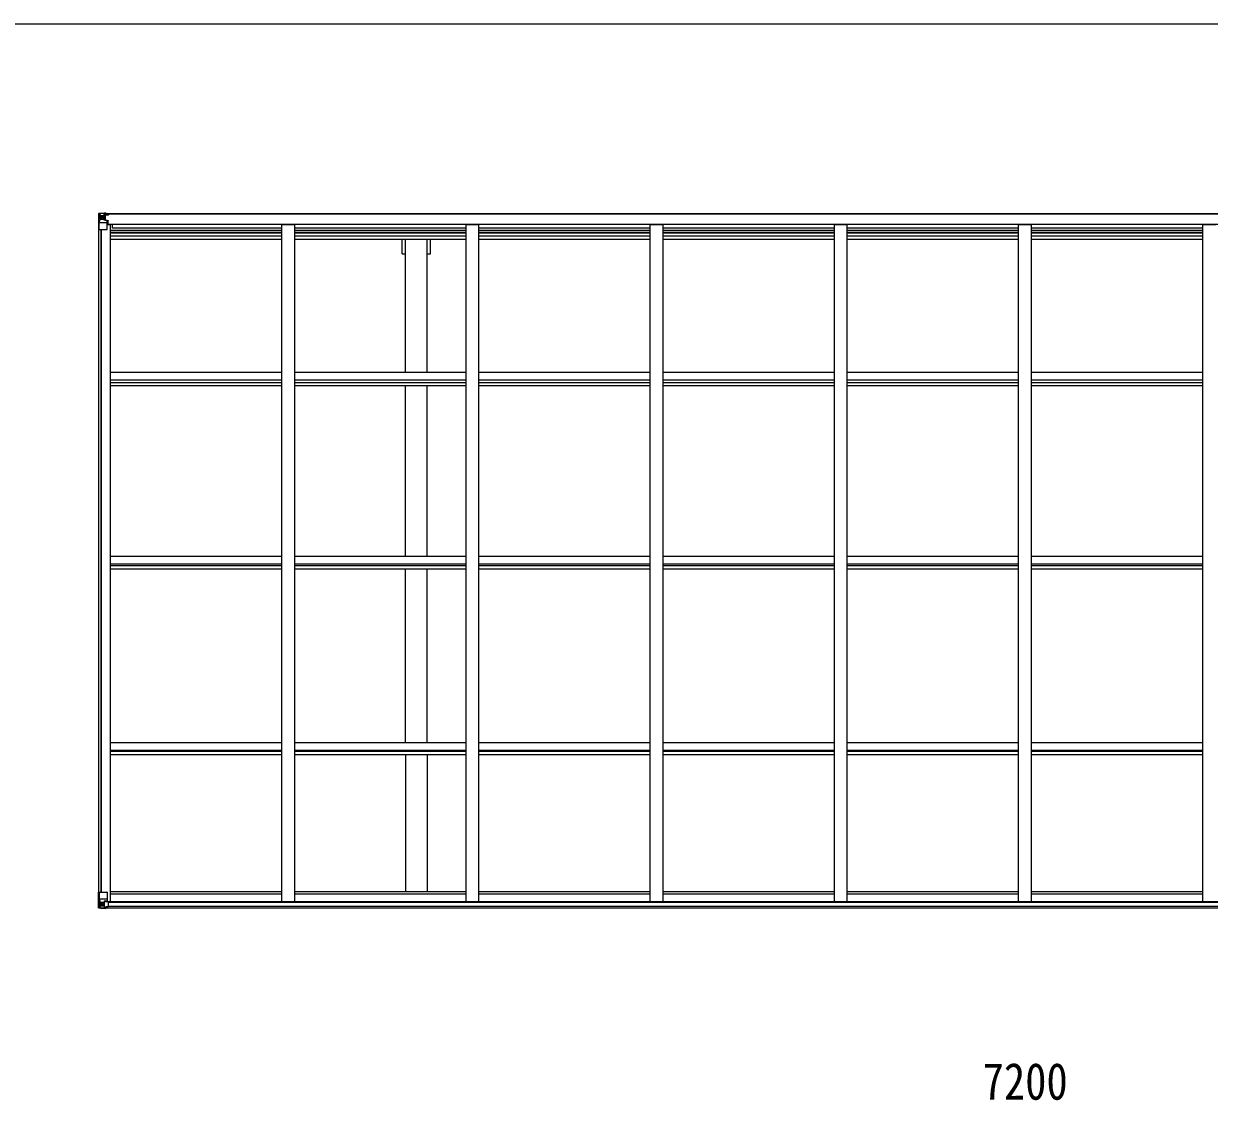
# Model space of a CAD drawing. Units: millimetres at full size, sheet at 1:30; details may follow other scales. Extents: x -8385 to 8479, y -5853 to 5787.
# Drawn here: x -518 to 4090, y 1604 to 5787 of the extents above; entities that cross this region are included whole.
import ezdxf
from ezdxf.enums import TextEntityAlignment as Align

# ---------------------------------------------------------------- set-up
doc = ezdxf.new("R2010")
doc.units = ezdxf.units.MM
doc.header["$LTSCALE"] = 30
for name, color, linetype, lineweight in [('0-1_本体', 4, 'Continuous', 9), ('0-2_部品', 7, 'Continuous', 9), ('0-A_寸法', 6, 'Continuous', 9), ('F-0_240', 7, 'Continuous', 9)]:
    doc.layers.add(name, color=color, linetype=linetype, lineweight=lineweight)
doc.styles.add('ＭＳ ゴシック', font='')
doc.styles.get('ＭＳ ゴシック').set_extended_font_data('MS Gothic')

msp = doc.modelspace()

# ---------------------------------------------------------------- linework, layer by layer
at = {"layer": '0-1_本体'}
for p, q in [((5515.63, 5048.74), (-204.37, 5048.74)), ((5515.63, 5046.68), (-204.37, 5046.68)), ((-225.87, 2412.87), (-225.87, 4987.97)), ((-216.87, 2412.87), (-216.87, 4987.97)), ((-216.17, 2412.87), (-216.17, 4987.97)), ((-193.87, 5006.45), (-180.87, 5006.45)), ((-180.87, 2376.52), (-180.87, 5006.45)), ((485.13, 4984.04), (-180.87, 4984.04)), ((-180.87, 4976.97), (485.13, 4976.97)), ((485.13, 4993.4), (-173.37, 4993.4)), ((485.13, 5006.45), (535.13, 5006.45)), ((485.13, 2376.52), (485.13, 5006.45)), ((535.13, 2376.52), (535.13, 5006.45)), ((1201.13, 4993.4), (535.13, 4993.4)), ((1201.13, 4984.04), (535.13, 4984.04)), ((535.13, 4976.97), (1201.13, 4976.97)), ((1201.13, 5006.45), (1251.13, 5006.45)), ((1201.13, 2376.52), (1201.13, 5006.45)), ((1251.13, 2376.52), (1251.13, 5006.45)), ((1917.13, 4993.4), (1251.13, 4993.4)), ((1917.13, 4984.04), (1251.13, 4984.04)), ((1251.13, 4976.97), (1917.13, 4976.97)), ((1917.13, 5006.45), (1967.13, 5006.45)), ((1917.13, 2376.52), (1917.13, 5006.45)), ((1967.13, 2376.52), (1967.13, 5006.45)), ((2633.13, 4993.4), (1967.13, 4993.4)), ((2633.13, 4984.04), (1967.13, 4984.04)), ((1967.13, 4976.97), (2633.13, 4976.97)), ((2633.13, 5006.45), (2683.13, 5006.45)), ((2633.13, 2376.52), (2633.13, 5006.45)), ((2683.13, 2376.52), (2683.13, 5006.45)), ((3349.13, 4993.4), (2683.13, 4993.4)), ((3349.13, 4984.04), (2683.13, 4984.04)), ((2683.13, 4976.97), (3349.13, 4976.97)), ((3349.13, 5006.45), (3399.13, 5006.45)), ((3349.13, 2376.52), (3349.13, 5006.45)), ((3399.13, 2376.52), (3399.13, 5006.45)), ((4065.13, 4993.4), (3399.13, 4993.4)), ((4065.13, 4984.04), (3399.13, 4984.04)), ((3399.13, 4976.97), (4065.13, 4976.97)), ((4065.13, 5006.45), (4115.13, 5006.45)), ((4065.13, 2376.52), (4065.13, 5006.45)), ((485.13, 4973.18), (-180.87, 4973.18)), ((485.13, 4961.83), (-180.87, 4961.83)), ((485.13, 4949.01), (-180.87, 4949.01)), ((1201.13, 4973.18), (535.13, 4973.18)), ((1201.13, 4961.83), (535.13, 4961.83)), ((1201.13, 4949.01), (535.13, 4949.01)), ((953.13, 4892.74), (953.13, 4949.01)), ((965.63, 4431.44), (965.63, 4949.01)), ((1050.63, 4431.44), (1050.63, 4949.01)), ((1917.13, 4973.18), (1251.13, 4973.18)), ((1917.13, 4961.83), (1251.13, 4961.83)), ((1917.13, 4949.01), (1251.13, 4949.01)), ((2633.13, 4973.18), (1967.13, 4973.18)), ((2633.13, 4961.83), (1967.13, 4961.83)), ((2633.13, 4949.01), (1967.13, 4949.01)), ((3349.13, 4973.18), (2683.13, 4973.18)), ((3349.13, 4961.83), (2683.13, 4961.83)), ((3349.13, 4949.01), (2683.13, 4949.01)), ((4065.13, 4973.18), (3399.13, 4973.18)), ((4065.13, 4961.83), (3399.13, 4961.83)), ((4065.13, 4949.01), (3399.13, 4949.01)), ((953.13, 4892.74), (965.63, 4892.74)), ((485.13, 4431.44), (-180.87, 4431.44)), ((1201.13, 4431.44), (535.13, 4431.44)), ((1917.13, 4431.44), (1251.13, 4431.44)), ((2633.13, 4431.44), (1967.13, 4431.44)), ((3349.13, 4431.44), (2683.13, 4431.44)), ((4065.13, 4431.44), (3399.13, 4431.44)), ((485.13, 4402.48), (-180.87, 4402.48)), ((485.13, 4392.32), (-180.87, 4392.32)), ((485.13, 4379.48), (-180.87, 4379.48)), ((1201.13, 4402.48), (535.13, 4402.48)), ((1201.13, 4392.32), (535.13, 4392.32)), ((1201.13, 4379.48), (535.13, 4379.48)), ((965.63, 3716.66), (965.63, 4379.48)), ((1050.63, 3716.66), (1050.63, 4379.48)), ((1917.13, 4402.48), (1251.13, 4402.48)), ((1917.13, 4392.32), (1251.13, 4392.32)), ((1917.13, 4379.48), (1251.13, 4379.48)), ((2633.13, 4402.48), (1967.13, 4402.48)), ((2633.13, 4392.32), (1967.13, 4392.32)), ((2633.13, 4379.48), (1967.13, 4379.48)), ((3349.13, 4402.48), (2683.13, 4402.48)), ((3349.13, 4392.32), (2683.13, 4392.32)), ((3349.13, 4379.48), (2683.13, 4379.48)), ((4065.13, 4402.48), (3399.13, 4402.48)), ((4065.13, 4392.32), (3399.13, 4392.32)), ((4065.13, 4379.48), (3399.13, 4379.48)), ((485.13, 3716.66), (-180.87, 3716.66)), ((485.13, 3687.22), (-180.87, 3687.22)), ((1201.13, 3716.66), (535.13, 3716.66)), ((1201.13, 3687.22), (535.13, 3687.22)), ((1917.13, 3716.66), (1251.13, 3716.66)), ((1917.13, 3687.22), (1251.13, 3687.22)), ((2633.13, 3716.66), (1967.13, 3716.66)), ((2633.13, 3687.22), (1967.13, 3687.22)), ((3349.13, 3716.66), (2683.13, 3716.66)), ((3349.13, 3687.22), (2683.13, 3687.22)), ((4065.13, 3716.66), (3399.13, 3716.66)), ((4065.13, 3687.22), (3399.13, 3687.22)), ((485.13, 3680.07), (-180.87, 3680.07)), ((485.13, 3667.11), (-180.87, 3667.11)), ((1201.13, 3680.07), (535.13, 3680.07)), ((1201.13, 3667.11), (535.13, 3667.11)), ((965.63, 2992.75), (965.63, 3667.11)), ((1050.63, 2992.75), (1050.63, 3667.11)), ((1917.13, 3680.07), (1251.13, 3680.07)), ((1917.13, 3667.11), (1251.13, 3667.11)), ((2633.13, 3680.07), (1967.13, 3680.07)), ((2633.13, 3667.11), (1967.13, 3667.11)), ((3349.13, 3680.07), (2683.13, 3680.07)), ((3349.13, 3667.11), (2683.13, 3667.11)), ((4065.13, 3680.07), (3399.13, 3680.07)), ((4065.13, 3667.11), (3399.13, 3667.11)), ((485.13, 2992.75), (-180.87, 2992.75)), ((485.13, 2962.99), (-180.87, 2962.99)), ((485.13, 2958.69), (-180.87, 2958.69)), ((1201.13, 2992.75), (535.13, 2992.75)), ((1201.13, 2962.99), (535.13, 2962.99)), ((1201.13, 2958.69), (535.13, 2958.69)), ((1917.13, 2992.75), (1251.13, 2992.75)), ((1917.13, 2962.99), (1251.13, 2962.99)), ((1917.13, 2958.69), (1251.13, 2958.69)), ((2633.13, 2992.75), (1967.13, 2992.75)), ((2633.13, 2962.99), (1967.13, 2962.99)), ((2633.13, 2958.69), (1967.13, 2958.69)), ((3349.13, 2992.75), (2683.13, 2992.75)), ((3349.13, 2962.99), (2683.13, 2962.99)), ((3349.13, 2958.69), (2683.13, 2958.69)), ((4065.13, 2992.75), (3399.13, 2992.75)), ((4065.13, 2962.99), (3399.13, 2962.99)), ((4065.13, 2958.69), (3399.13, 2958.69)), ((485.13, 2945.68), (-180.87, 2945.68)), ((1201.13, 2945.68), (535.13, 2945.68)), ((965.63, 2945.68), (965.63, 2413.76)), ((1050.63, 2945.68), (1050.63, 2413.76)), ((1917.13, 2945.68), (1251.13, 2945.68)), ((2633.13, 2945.68), (1967.13, 2945.68)), ((3349.13, 2945.68), (2683.13, 2945.68)), ((4065.13, 2945.68), (3399.13, 2945.68)), ((485.13, 2404.63), (-181.45, 2404.63)), ((485.13, 2413.76), (-181.18, 2413.76)), ((1201.13, 2413.76), (535.13, 2413.76)), ((1201.13, 2404.63), (535.13, 2404.63)), ((1917.13, 2413.76), (1251.13, 2413.76)), ((1917.13, 2404.63), (1251.13, 2404.63)), ((2633.13, 2413.76), (1967.13, 2413.76)), ((2633.13, 2404.63), (1967.13, 2404.63)), ((3349.13, 2413.76), (2683.13, 2413.76)), ((3349.13, 2404.63), (2683.13, 2404.63)), ((4065.13, 2413.76), (3399.13, 2413.76)), ((4065.13, 2404.63), (3399.13, 2404.63)), ((-199.37, 2352.02), (5515.63, 2352.02)), ((-199.37, 2351.08), (5515.63, 2351.08)), ((-189.91, 2376.52), (5506.17, 2376.52)), ((-189.37, 2374.17), (5505.63, 2374.17)), ((-189.37, 2358.51), (5505.63, 2358.51))]:
    msp.add_line(p, q, dxfattribs=at)
for points in [[(-173.37, 4993.4), (-173.37, 5008.47), (5489.63, 5008.47)], [(1050.63, 4892.74), (1063.13, 4892.74), (1063.13, 4949.01)]]:
    msp.add_lwpolyline(points, dxfattribs=at)
at = {"layer": '0-2_部品'}
for p, q in [((-227.87, 5048.68), (-227.87, 5048.64)), ((-226.93, 5049.68), (-226.93, 5049.68)), ((-226.93, 5049.64), (-226.93, 5049.68)), ((-217.96, 5050.07), (-225.88, 5049.59)), ((-225.02, 5048.62), (-225.03, 5048.56)), ((-225.03, 4987.97), (-225.03, 5048.56)), ((-224.48, 5014.85), (-220.34, 5026.94)), ((-221.06, 5045.18), (-223.79, 5048.85)), ((-220.2, 5041.67), (-217.87, 5041.73)), ((-220.2, 5028.2), (-220.2, 5041.67)), ((-217.87, 5028.17), (-220.2, 5028.2)), ((-205.87, 5050.86), (-217.87, 5050.07)), ((-217.87, 5041.73), (-205.87, 5041.73)), ((-217.87, 5028.17), (-205.87, 5028.17)), ((-217.87, 5028.17), (-217.87, 5028.17)), ((-212.39, 5034.53), (-212.39, 5033.57)), ((-206.87, 5041.73), (-205.87, 5041.73)), ((-199.37, 5051.37), (-205.87, 5050.97)), ((-205.87, 5024.87), (-205.87, 5050.97)), ((-205.87, 5050.09), (-199.37, 5050.48)), ((-204.37, 5045.26), (-205.87, 5045.26)), ((-204.37, 5041.73), (-205.87, 5041.73)), ((-204.37, 5028.17), (-205.87, 5028.17)), ((-205.04, 5024.61), (-194.7, 5022.96)), ((-205.04, 5023.98), (-205.04, 5024.61)), ((-194.7, 5022.33), (-205.04, 5023.98)), ((-199.37, 5049.56), (-204.37, 5049.47)), ((-203.87, 5044.9), (-204.37, 5044.9)), ((-200.37, 5039.97), (-204.37, 5039.97)), ((-200.37, 5031.77), (-204.37, 5031.77)), ((-204.26, 5043.6), (-200.37, 5043.6)), ((-203.87, 5045.93), (-203.87, 5043.98)), ((-195.87, 5045.93), (-203.87, 5045.93)), ((-195.87, 5045.9), (-203.87, 5045.9)), ((-193.87, 5044.06), (-203.87, 5043.98)), ((-203.87, 5043.81), (-203.87, 5043.98)), ((-203.87, 5043.98), (-203.87, 5043.98)), ((-200.37, 5023.87), (-200.37, 5043.84)), ((-199.37, 5050.48), (-199.37, 5051.37)), ((-199.37, 5049.97), (-199.37, 5050.48)), ((-199.37, 5049.97), (-199.37, 5049.56)), ((-199.37, 5049.56), (-199.37, 5048.74)), ((-194.7, 5022.96), (-194.7, 5022.33)), ((-194.37, 5049.17), (-194.37, 5048.74)), ((-194.07, 5049.17), (-194.37, 5049.17)), ((-194.07, 5049.17), (-192.38, 5048.74)), ((-193.87, 5045.67), (-188.87, 5045.67)), ((-193.87, 5044.06), (-193.87, 5045.67)), ((-188.87, 5046.68), (-188.87, 5045.67)), ((-188.87, 5045.67), (-187.87, 5045.67)), ((-187.87, 5045.67), (-187.87, 5046.68)), ((-187.87, 5045.67), (-187.87, 5044.1)), ((-187.87, 5043.99), (-187.87, 5044.1)), ((-225.03, 4987.97), (-194.87, 4987.97)), ((-224.48, 5014.85), (-217.87, 5014.64)), ((-217.87, 5014.64), (-193.87, 5014.64)), ((-194.42, 5022.88), (-190.37, 5022.85)), ((-193.87, 4988.97), (-193.87, 5022.07)), ((-189.37, 5010.97), (-193.87, 5010.97)), ((-173.37, 5007.66), (-193.87, 5007.66)), ((-189.37, 5022.84), (-190.37, 5022.85)), ((-190.37, 5021.11), (-189.37, 5021.12)), ((-189.37, 5007.66), (-189.37, 5022.84)), ((-227.87, 2412.87), (-194.87, 2412.87)), ((-227.87, 2352.17), (-227.87, 2412.87)), ((-225.03, 2412.87), (-225.03, 2352.29)), ((-193.87, 2411.87), (-193.87, 2378.78)), ((-226.93, 2351.21), (-226.93, 2351.16)), ((-217.96, 2350.78), (-225.88, 2351.25)), ((-225.02, 2352.22), (-225.03, 2352.29)), ((-224.48, 2385.99), (-217.87, 2386.21)), ((-224.48, 2385.99), (-220.34, 2373.91)), ((-221.06, 2355.67), (-223.79, 2352)), ((-217.87, 2372.68), (-220.2, 2372.64)), ((-220.2, 2372.64), (-220.2, 2359.17)), ((-220.2, 2359.17), (-217.87, 2359.11)), ((-217.87, 2386.21), (-193.87, 2386.21)), ((-217.87, 2372.68), (-217.87, 2372.67)), ((-205.87, 2372.67), (-217.87, 2372.67)), ((-217.87, 2359.12), (-205.87, 2359.12)), ((-205.87, 2349.99), (-217.87, 2350.77)), ((-213.35, 2366.31), (-213.35, 2367.27)), ((-205.87, 2376.66), (-199.37, 2376.66)), ((-205.87, 2376.66), (-205.87, 2349.87)), ((-194.69, 2378.52), (-205.04, 2376.86)), ((-205.04, 2376.86), (-205.04, 2376.66)), ((-202.35, 2376.66), (-194.69, 2377.88)), ((-199.37, 2376.66), (-190.37, 2376.63)), ((-199.37, 2349.48), (-199.37, 2355.42)), ((-190.37, 2354.85), (-199.37, 2354.79)), ((-194.69, 2377.88), (-194.69, 2378.52)), ((-189.37, 2375.72), (-189.37, 2355.57))]:
    msp.add_line(p, q, dxfattribs=at)
for points in [[(-227.87, 5048.64), (-227.87, 4987.97), (-225.03, 4987.97)], [(-226.93, 5049.68), (-217.87, 5050.24), (-205.87, 5050.97)], [(-214.31, 5035.49), (-215.27, 5035.49), (-215.27, 5036.45), (-214.31, 5036.45)], [(-213.35, 5037.41), (-213.35, 5038.37), (-212.39, 5038.37), (-212.39, 5037.41)], [(-212.39, 5033.57), (-213.35, 5033.57), (-213.35, 5034.53)], [(-211.43, 5036.45), (-210.47, 5036.45), (-210.47, 5035.49), (-211.43, 5035.49)], [(-199.37, 5049.97), (-204.37, 5049.97), (-204.37, 5024.51)], [(-203.87, 5044.9), (-195.87, 5044.9), (-195.87, 5046.68)], [(-188.87, 5043.94), (-203.87, 5043.81), (-203.87, 5043.81)], [(-193.87, 5044.06), (-193.87, 5044.05), (-187.87, 5044.1)], [(-190.37, 5022.85), (-190.37, 5021.11), (-193.87, 5021.1)], [(-226.93, 2351.16), (-217.87, 2350.61), (-199.37, 2349.48)], [(-214.31, 2364.39), (-215.27, 2364.39), (-215.27, 2365.35), (-214.31, 2365.35)], [(-213.35, 2367.27), (-212.39, 2367.27), (-212.39, 2366.31)], [(-212.39, 2363.43), (-212.39, 2362.47), (-213.35, 2362.47), (-213.35, 2363.43)], [(-211.43, 2365.35), (-210.47, 2365.35), (-210.47, 2364.39), (-211.43, 2364.39)], [(-189.37, 2355.57), (-189.38, 2355.46), (-199.37, 2355.42)]]:
    msp.add_lwpolyline(points, dxfattribs=at)
for centre in [(-212.87, 5035.97), (-212.87, 2364.87)]:
    msp.add_circle(centre, 5.3, dxfattribs=at)
for centre, radius, start, end in [((-226.87, 5048.68), 0.999, 93.4424, 179.95083), ((-226.87, 5048.68), 1, 93.50017, 180.00079), ((-226.87, 5048.64), 0.999, 93.4424, 179.95083), ((-225.72, 5062.29), 12.7, 269.24466, 275.10311), ((-223.74, 5048.68), 1.28, 131.17831, 182.45895), ((-214.31, 5037.41), 0.96, 270, 0), ((-214.31, 5034.53), 0.96, 0, 90), ((-211.43, 5037.41), 0.96, 180, 270), ((-211.43, 5034.53), 0.96, 90, 180), ((-204.93, 5025.55), 0.937, 182.32209, 263.26766), ((-204.93, 5024.91), 0.937, 182.32209, 263.26766), ((-203.87, 5046.43), 0.5, 179.99802, 269.99691), ((-203.87, 5046.4), 0.5, 180.00109, 270.00109), ((-203.87, 5043.47), 0.5, 90.52895, 180.04464), ((-203.86, 5043.3), 0.513, 91.88028, 181.04707), ((-194.8, 5022.03), 0.937, 2.32209, 83.26766), ((-188.73, 5051.63), 7.69, 268.96999, 276.43426), ((-194.87, 4988.97), 1, 270, 0), ((-194.8, 5021.4), 0.937, 2.32209, 83.26766), ((-194.87, 2411.87), 1, 0, 90), ((-226.87, 2352.2), 0.999, 180.04917, 266.5576), ((-226.87, 2352.17), 0.999, 180.04917, 266.5576), ((-226.87, 2352.16), 1, 179.99921, 266.49983), ((-225.72, 2338.56), 12.7, 84.89689, 90.75534), ((-223.74, 2352.17), 1.28, 177.54105, 228.82169), ((-214.31, 2366.31), 0.96, 270, 0), ((-214.31, 2363.43), 0.96, 0, 90), ((-211.43, 2366.31), 0.96, 180, 270), ((-211.43, 2363.43), 0.96, 90, 180), ((-204.93, 2375.93), 0.937, 96.73234, 129.06602), ((-194.8, 2379.45), 0.937, 276.73234, 357.67791), ((-194.8, 2378.81), 0.937, 276.73234, 357.67791)]:
    msp.add_arc(centre, radius, start, end, dxfattribs=at)
for centre, major_axis, ratio, start_param, end_param in [((-25.93, 5061.99), (201, 12.36), 0.060933, 3.1373463, 3.1378449), ((-224.93, 5049.76), (2, 0.12), 0.060933, 3.1378449, 4.2119296), ((-224.74, 5046.66), (-0.02, 3), 0.466854, 5.5234897, 6.1575023), ((-223.07, 5041.59), (0.03, 5), 0.573921, 4.7320603, 5.5159136), ((-221.61, 5028.22), (0, 3), 0.468246, 4.2703918, 4.7058971), ((-299.62, 5041.73), (81.75, 0), 0.061163, 0, 0.0007725), ((-223.76, 5017.2), (0.85, 2.32), 0.403757, 2.3087461, 3.2744049), ((-224.93, 2351.09), (2, -0.12), 0.060933, 2.0712557, 3.1453404), ((-25.93, 2338.85), (201, -12.36), 0.060933, 3.1453404, 3.145839), ((-223.76, 2383.65), (0.85, -2.32), 0.403757, 3.0087805, 3.9744392), ((-224.74, 2354.18), (-0.02, -3), 0.466854, 0.125683, 0.7596956), ((-223.07, 2359.25), (0.03, -5), 0.573921, 0.7672717, 1.551125), ((-221.61, 2372.62), (0, -3), 0.468246, 1.5772882, 2.0127935), ((-299.62, 2359.12), (81.75, 0), 0.061163, 6.2824128, 6.2831853), ((-190.37, 2375.72), (1, -0.021), 0.906239, 0.0187047, 1.589501), ((-190.37, 2355.56), (1, 0.012), 0.707053, 4.7036637, 6.124411)]:
    msp.add_ellipse(centre, major_axis=major_axis, ratio=ratio, start_param=start_param, end_param=end_param, dxfattribs=at)
at = {"layer": 'F-0_240', "color": 5}
msp.add_line((-8385.45, 5787.34), (8054.55, 5787.34), dxfattribs=at)

# ---------------------------------------------------------------- texts
at = {"layer": '0-A_寸法', "color": 7, "style": 'ＭＳ ゴシック', "width": 0.85}
msp.add_text('7200', height=143, dxfattribs=at).set_placement((3209.13, 1563.08), align=Align.BOTTOM_LEFT)

doc.saveas('drawing.dxf')
